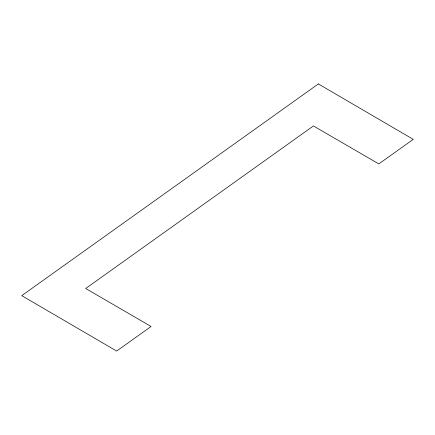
<?xml version="1.0" encoding="UTF-8"?>
<svg xmlns="http://www.w3.org/2000/svg" width="435" height="435" viewBox="0 0 435 435"><rect width="100%" height="100%" fill="white"/><g stroke="black" fill="none" stroke-linecap="round" stroke-linejoin="round"><path stroke-width="0.65" d="M318.344 83.939L21.75 295.653L116.656 351.061L151.081 326.489L85.695 288.508L313.439 125.938L378.825 163.919L413.25 139.347L318.344 83.939"/></g></svg>
